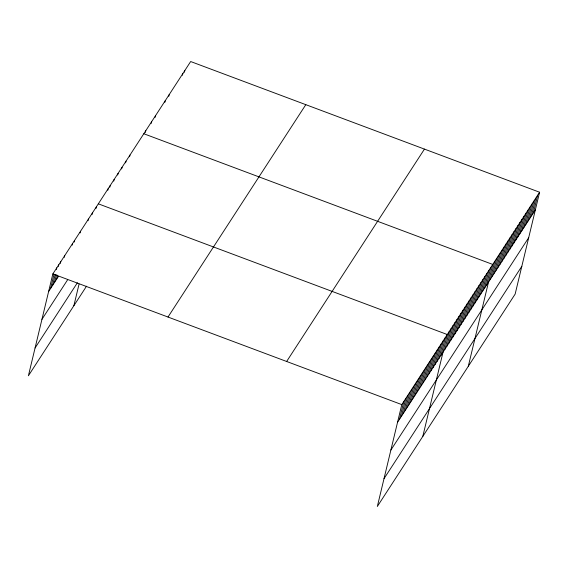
<?xml version="1.0" encoding="UTF-8"?>
<svg xmlns="http://www.w3.org/2000/svg" width="568" height="568" viewBox="0 0 568 568"><rect width="100%" height="100%" fill="white"/><g stroke="black" fill="none" stroke-linecap="round" stroke-linejoin="round"><path stroke-width="0.85" d="M539.6 192.232L401.789 404.608L377.337 506.464L515.148 294.089L539.6 192.232L190.663 61.536L52.852 273.911L28.4 375.767L86.535 286.18M50.595 288.509L54.024 274.223M52.568 285.463L55.195 274.536M56.402 269.495L56.807 267.812M54.549 282.417L56.367 274.848M58.383 266.449L58.788 264.766M56.523 279.364L57.531 275.168M60.357 263.403L60.762 261.72M64.312 257.311L64.716 255.628M72.221 245.12L72.626 243.438M74.202 242.074L74.607 240.392M80.131 232.93L80.535 231.247M88.04 220.746L88.445 219.063M91.995 214.647L92.399 212.964M95.949 208.555L96.354 206.873M73.875 305.683L79.066 284.071M107.813 190.273L108.218 188.59M109.787 187.227L110.192 185.544M113.742 181.128L114.147 179.452M117.697 175.036L118.101 173.354M121.651 168.944L122.056 167.262M125.606 162.846L126.011 161.17M129.561 156.754L129.965 155.071M145.358 132.415L145.763 130.732M151.216 123.391L151.613 121.708M155.121 117.37L155.518 115.694M164.876 102.332L165.281 100.65M168.781 96.311L169.186 94.636M182.449 75.253L182.853 73.57M184.401 72.242L184.806 70.567M399.531 419.205L403.77 401.562M401.505 416.159L405.744 398.516M403.486 413.113L407.725 395.463M405.46 410.068L409.698 392.417M407.441 407.015L411.679 389.371M409.414 403.969L413.653 386.325M411.395 400.923L415.634 383.279M413.369 397.877L417.608 380.233M415.35 394.831L419.589 377.18M417.324 391.785L421.562 374.135M419.305 388.732L423.543 371.089M421.279 385.686L425.517 368.043M423.259 382.64L427.498 364.997M425.233 379.594L429.472 361.951M427.214 376.548L431.453 358.898M429.188 373.503L433.427 355.852M431.169 370.45L435.407 352.806M433.143 367.404L437.381 349.76M435.123 364.358L439.355 346.714M437.097 361.312L441.336 343.668M439.078 358.266L443.31 340.615M441.052 355.22L445.291 337.569M422.812 436.38L447.264 334.524L98.328 203.827M445.007 349.121L449.245 331.478M446.988 346.075L451.219 328.432M448.961 343.029L453.2 325.386M450.942 339.983L455.174 322.333M452.916 336.938L457.155 319.287M454.897 333.885L459.129 316.241M456.871 330.839L461.11 313.195M458.852 327.793L463.083 310.149M460.825 324.747L465.064 307.103M462.806 321.701L467.038 304.05M464.78 318.655L469.019 301.004M466.761 315.602L470.993 297.959M468.735 312.556L472.974 294.913M470.716 309.51L474.947 291.867M472.69 306.464L476.928 288.821M474.67 303.418L478.902 285.768M476.644 300.373L480.883 282.722M478.625 297.32L482.857 279.676M480.599 294.274L484.838 276.63M482.58 291.228L486.811 273.584M484.554 288.182L488.792 270.538M486.535 285.136L490.766 267.485M468.295 366.296L492.747 264.439L143.81 133.743M490.461 279.08L494.7 261.436M492.413 276.069L496.652 258.426M494.366 273.059L498.605 255.415M496.318 270.056L500.557 252.405M498.271 267.045L502.51 249.402M500.223 264.035L504.462 246.391M502.176 261.024L506.407 243.381M504.128 258.021L508.36 240.37M506.081 255.011L510.312 237.367M508.033 252L512.265 234.357M509.986 248.99L514.217 231.346M511.938 245.987L516.17 228.336M513.891 242.976L518.122 225.333M515.843 239.966L520.075 222.322M517.796 236.955L522.027 219.312M519.748 233.952L523.98 216.301M521.701 230.942L525.933 213.298M523.646 227.931L527.885 210.288M525.599 224.921L529.837 207.277M527.551 221.918L531.79 204.267M529.504 218.907L533.742 201.264M531.456 215.897L535.695 198.253M533.409 212.886L537.647 195.243M48.614 291.554L58.504 276.318M41.947 319.344L67.649 279.733M35.074 347.978L77.383 282.772M168 317.036L305.811 104.668M286.641 361.475L424.452 149.107M397.557 422.251L535.361 209.883M390.883 450.041L528.694 237.672M384.011 478.675L521.822 266.3M52.852 273.911L401.789 404.608"/></g></svg>
